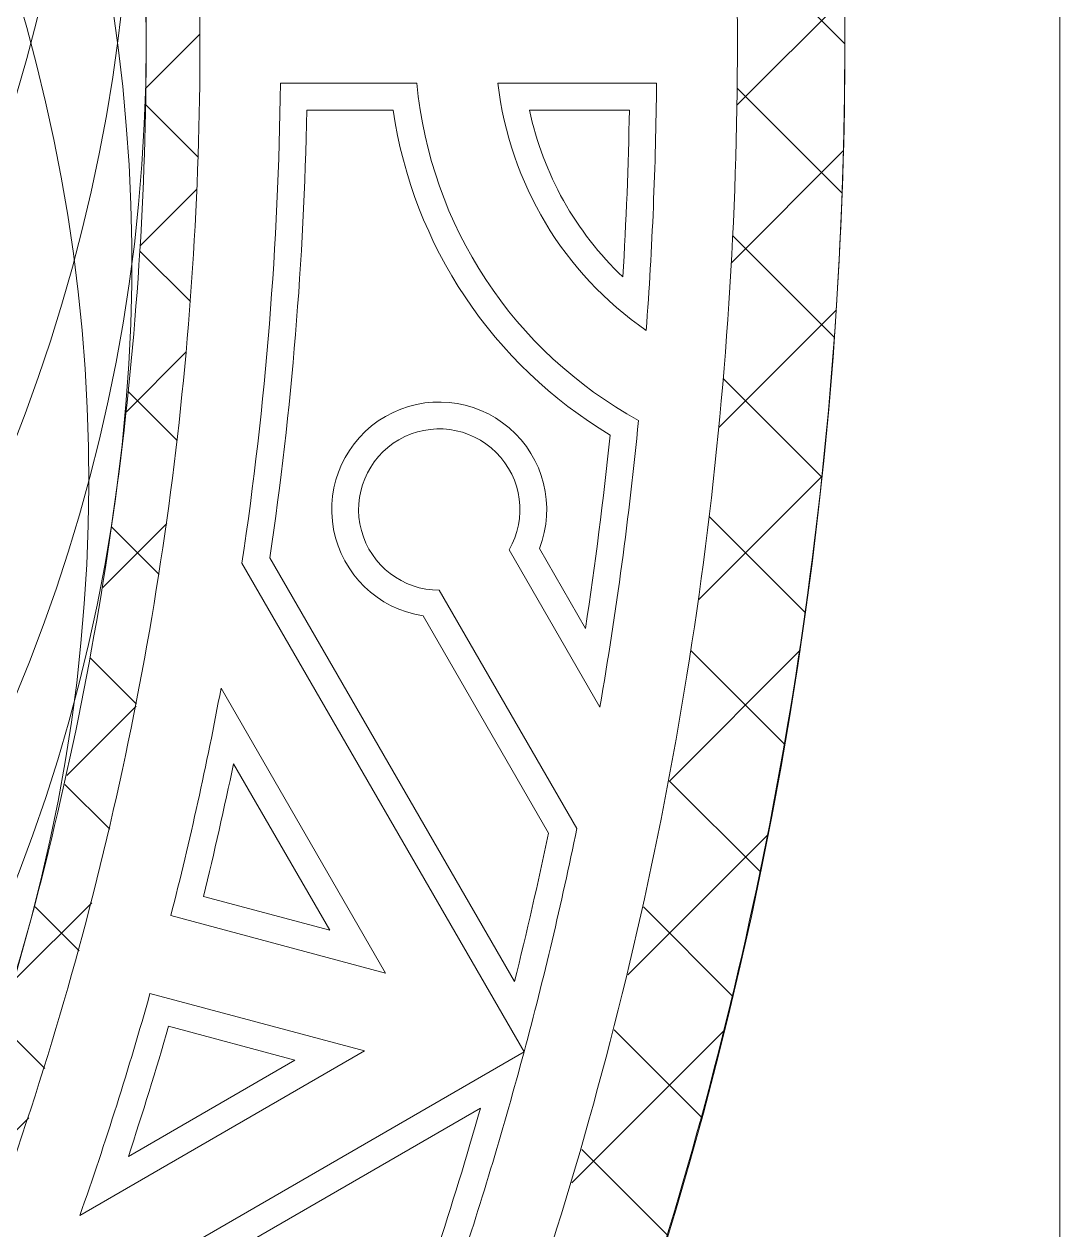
# Model space of a CAD drawing. Header units: inches. Extents: x -17 to 208, y -12 to 39.
# Drawn here: x 4.398 to 5, y 6.81 to 7.511 of the extents above; entities that cross this region are included whole.
import ezdxf

# ---------------------------------------------------------------- set-up
doc = ezdxf.new("R2010")
doc.units = ezdxf.units.IN
doc.header["$MEASUREMENT"] = 0
doc.layers.add('NOPLOT', color=46, linetype='Continuous', lineweight=5)

# ---------------------------------------------------------------- blocks, each defined once
blk = doc.blocks.new('Ring_Arc')
at = {"layer": 'NOPLOT'}
for p, q in [((-2.18843, 0.58639), (-2.02442, 0.30233)), ((-2.18287, 0.54551), (-2.04068, 0.29923)), ((-1.98307, 0.5071), (-2.10782, 0.54052)), ((-2.10782, 0.54052), (-2.01224, 0.37497)), ((-2.00197, 0.49599), (-2.07543, 0.51567)), ((-2.07543, 0.51567), (-2.01952, 0.41884)), ((-2.21914, 0.45659), (-2.13913, 0.31802)), ((-2.20263, 0.45925), (-2.1297, 0.33293)), ((-2.2325, 0.38599), (-2.17973, 0.29458)), ((-2.22413, 0.34023), (-2.19736, 0.29386)), ((-2.26529, 0.03906), (-2.2655, 0.03906)), ((-2.19161, 0.03906), (-2.24966, 0.03906)), ((-2.06213, 0.03906), (-2.11226, 0.03906)), ((-2.17323, 0.02344), (-2.2655, 0.02344)), ((-2.04674, 0.02344), (-2.1261, 0.02344))]:
    blk.add_line(p, q, dxfattribs=at)
for centre, radius, start, end in [((0, 0), 2.375, 165, 180), ((0, 0), 2.3125, 165, 180), ((0, 0), 2.26562, 165, 168.37359), ((0, 0), 2.25, 165.96882, 168.22256), ((0, 0), 2, 165, 180), ((0, 0), 2.04688, 165.65607, 169.44434), ((0, 0), 1.96875, 165, 180), ((0, 0), 2.0625, 166.08521, 168.2832), ((0, 0), 2.26562, 170.19088, 174.44515), ((0, 0), 2.25, 171.30277, 174.18838), ((-2.13913, 0.27114), 0.0625, 158.68219, 81.31781), ((-2.13913, 0.27114), 0.04688, 150, 90), ((0, 0), 2.04688, 171.50619, 179.34393), ((0, 0), 2.0625, 171.658, 178.91479), ((-2.375, 0), 0.26562, 8.45652, 59.06099), ((-2.375, 0), 0.25, 5.37938, 61.31084), ((0, 0), 2.26562, 175.77131, 179.40727), ((-2.375, 0), 0.20312, 6.62581, 55.33161), ((0, 0), 2.25, 176.53558, 179.00523), ((-2.375, 0), 0.1875, 12.0247, 46.48089)]:
    blk.add_arc(centre, radius, start, end, dxfattribs=at)
blk = doc.blocks.new('*U3')
at = {"layer": 'NOPLOT', "xscale": -1, "rotation": 149.9999999999999}
blk.add_blockref('Ring_Arc', (2.01095, -0.59375), dxfattribs=at)
at = {"layer": 'NOPLOT'}
blk.add_blockref('Ring_Arc', (2.01095, -0.59375), dxfattribs=at)
blk = doc.blocks.new('*U4')
at = {"layer": 'NOPLOT', "color": 0, "linetype": 'ByBlock', "lineweight": -2, "transparency": 16777216}
for p, rotation in [((11.68529, 7.99127), 209.9999999999999), ((11.65784, 6.90625), 180)]:
    blk.add_blockref('*U3', p, dxfattribs=dict(at, rotation=rotation))
blk = doc.blocks.new('*U36')
at = {"layer": 'NOPLOT'}
blk.add_arc((0, 0), 0.98437, 326.25, 303.75, dxfattribs=at)
blk = doc.blocks.new('*U37')
at = {"layer": 'NOPLOT', "color": 0, "linetype": 'ByBlock', "lineweight": -2, "transparency": 16777216}
for p, rotation in [((-8.54917, 19.75477), 239.9999999999991), ((-8.52405, 19.62849), 232.4999999999992), ((-8.51562, 19.5), 224.9999999999992), ((-8.52405, 19.37151), 217.4999999999992), ((-8.54917, 19.24523), 209.9999999999992)]:
    blk.add_blockref('*U36', p, dxfattribs=dict(at, rotation=rotation))
blk = doc.blocks.new('Ring')
at = {"layer": 'NOPLOT'}
h = blk.add_hatch(dxfattribs=at)
h.set_pattern_fill('ANSI37', color=256, scale=0.5)
edge = h.paths.add_edge_path(flags=17)
edge.add_arc((0, 0), 2.3125, 0, 360)
edge = h.paths.add_edge_path()
edge.add_arc((0, 0), 2.375, 0, 360)
h = blk.add_hatch(dxfattribs=at)
h.set_pattern_fill('ANSI37', color=256, scale=0.5)
edge = h.paths.add_edge_path(flags=17)
edge.add_arc((0, 0), 1.96875, 0, 360)
edge = h.paths.add_edge_path()
edge.add_arc((0, 0), 2, 0, 360)
for name, p in [('*U4', (-9.64689, -7.5)), ('*U37', (9.5, -19.5))]:
    blk.add_blockref(name, p, dxfattribs=at)

msp = doc.modelspace()

# ---------------------------------------------------------------- linework, layer by layer
at = {"layer": 'NOPLOT'}
msp.add_lwpolyline([(4.75, 10), (0.25, 10, 0.414214), (0, 9.75), (0, 0.25, 0.414214), (0.25, 0), (4.75, 0, 0.414214), (5, 0.25), (5, 9.75, 0.414214)], format="xyb", close=True, dxfattribs=at)
msp.add_circle((2.5, 7.5), 2.375, dxfattribs=at)
msp.add_circle((2.5, 7.5), 2.375, dxfattribs=at)

# ---------------------------------------------------------------- block references
msp.add_blockref('Ring', (2.5, 7.5), dxfattribs=at)

doc.saveas('drawing.dxf')
